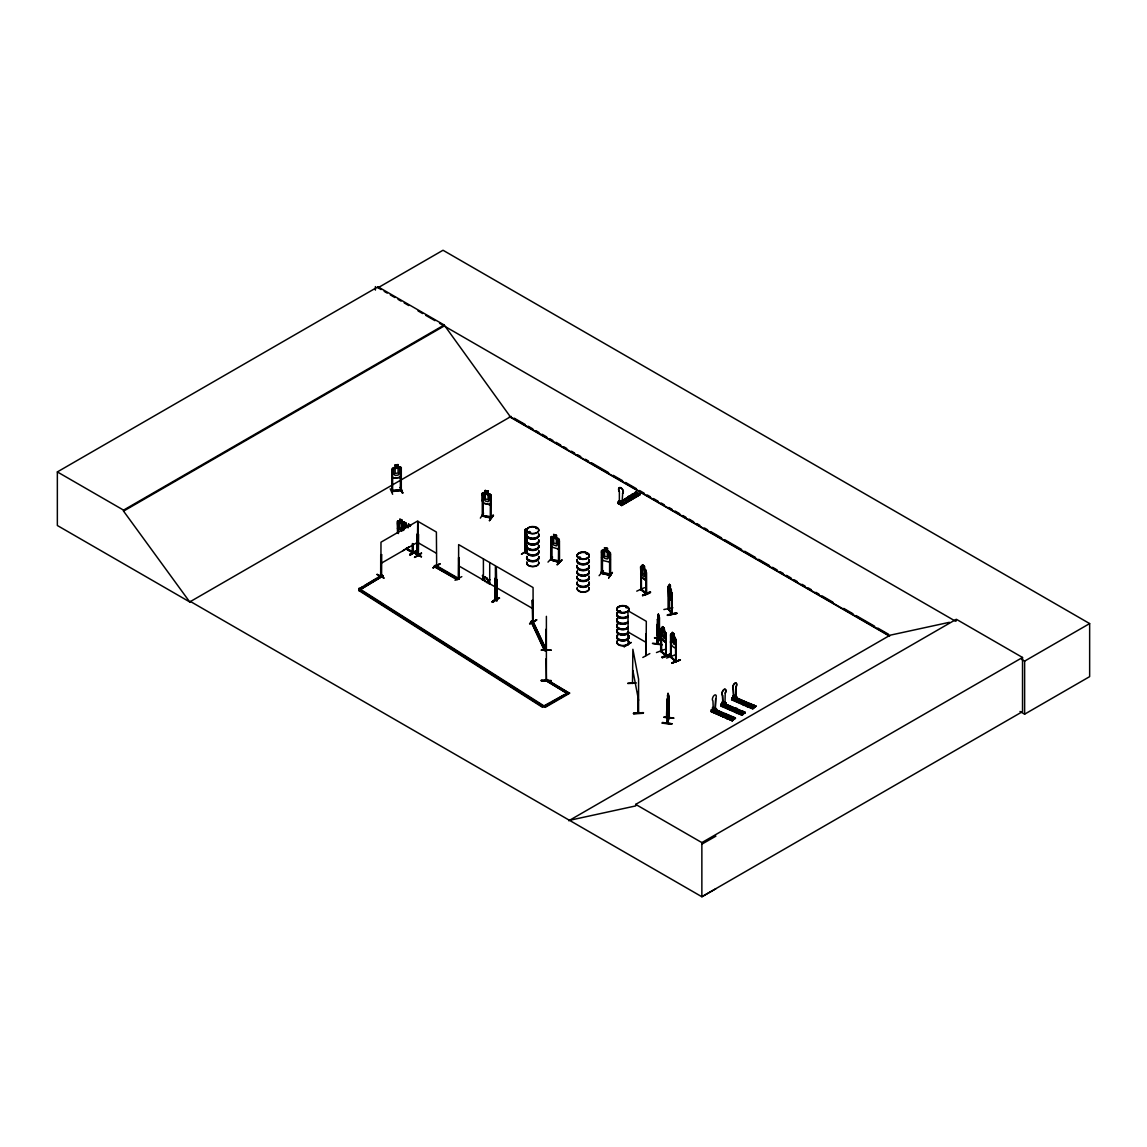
<?xml version="1.0" encoding="UTF-8"?>
<svg xmlns="http://www.w3.org/2000/svg" width="1147" height="1147" viewBox="0 0 1147 1147"><rect width="100%" height="100%" fill="white"/><g stroke="black" fill="none" stroke-linecap="round" stroke-linejoin="round"><path stroke-width="1.5" d="M667.783 705.892L667.884 707.914M657.905 625.904C657.03 619.437 657.403 639.997 657.891 627.108L658.206 628.642L658.091 626.305M667.712 701.52L668.214 699.799M632.499 683.483L632.872 649.288L638.578 679.11L638.578 713.276L638.463 711.886M638.664 712.445L638.248 713.305L638.234 692.028M715.714 698.724L715.312 709.262L713.348 710.767L715.14 709.19L715.714 698.724A3.255 1.591 -66.5 0 0 715.714 694.982A3.255 1.591 -66.5 0 0 712.947 697.089A3.255 1.591 -66.5 0 0 712.947 700.846L713.348 710.767M725.219 693.075L724.976 703.685L722.854 705.104L722.452 695.197A3.255 1.591 -66.5 0 1 722.452 691.44A3.255 1.591 -66.5 0 1 725.219 689.318A3.255 1.591 -66.5 0 1 725.219 693.075L725.377 693.146A3.255 1.591 -66.5 0 0 725.377 689.39A3.255 1.591 -66.5 0 0 722.61 691.512A3.255 1.591 -66.5 0 0 722.61 695.268L723.011 705.176M736.03 686.824L735.628 697.362L733.679 698.867L733.263 688.946A3.255 1.591 -66.5 0 1 733.263 685.203A3.255 1.591 -66.5 0 1 736.03 683.082A3.255 1.591 -66.5 0 1 736.03 686.824L735.786 697.433L733.836 698.939L733.965 700.244L736.89 698.007L736.89 696.616L734.195 699.799L734.195 698.695L732.044 697.763L731.6 699.799L752.747 708.932L755.816 706.237L753.679 705.018L750.755 707.541L753.679 705.018M619.108 501.798L623.294 503.934L623.022 502.4L621.158 504.623L618.204 502.96L619.81 500.594L619.724 502.013L620.943 501.569L619.366 501.769L619.38 491.446A3.255 1.893 59.5 0 1 619.38 487.704A3.255 1.893 59.5 0 1 622.663 489.554A3.255 1.893 59.5 0 1 622.663 493.31L622.032 503.347L619.652 501.483M668.214 712.66C669.791 691.913 665.274 737.75 666.937 706.38M667.482 710.739L668.687 702.093M658.894 620.914L657.045 626.233L657.245 635.223L658.736 630.979L658.908 620.814M667.654 722.897L667.97 698.437L667.468 700.258M667.54 723.284L669.117 717.907L669.031 696.688M658.478 616.785L658.392 614.018L657.761 631.366L659.124 622.749M662.335 723.183L672.027 723.771L662.436 722.467L662.335 723.212L672.042 723.843L662.407 722.925M662.106 644.843C647.496 641.617 651.066 644.385 662.177 644.571M667.468 706.265L667.138 710.567L667.568 706.466L667.855 707.986M667.998 708.359L667.267 713.061L667.024 711.886M668.214 706.036L667.267 710.968M668.285 700.96L667.525 705.649L667.253 704.473M713.979 708.516L712.602 708.215L713.219 707.627M713.248 708.373L712.66 707.67M713.735 708.645L712.66 708.229M722.252 702.552L722.209 704.588M722.51 702.724L723.069 702.523M722.653 702.279L722.653 701.964M733.263 696.358L755.787 706.409M733.521 695.957L734.481 696.803L733.148 695.813M658.679 621.602L657.79 626.291L657.489 625.115M657.374 619.609L657.26 643.997L659.554 637.804L658.937 639.08L659.296 617.846M667.138 704.057L666.966 705.62M668.672 695.197L666.966 700.53L666.851 714.968M667.755 696.358L667.927 695.125M667.239 704.688L667.468 702.867M668.271 608.24L668.558 608.885M671.396 613.688L671.798 592.368L671.884 613.631M714.022 708.215L713.42 708.445M752.074 707.513L732.044 698.867L734.625 696.688L734.037 696.057M668.5 694.853L668.128 696.129L668.041 693.362L667.067 723.356L668.859 717.907M733.965 696.172L734.266 696.172M657.46 625.316L657.632 623.509M712.846 707.9L712.359 710.093M722.409 702.107L722.022 704.502M733.363 695.914L733.033 698.351M671.798 598.318L671.339 600.426L668.586 596.354L671.411 600.268M421.494 553.37L414.655 557.442L421.35 553.298M629.474 497.009L631.079 497.698M631.567 497.54L631.051 496.622L629.588 497.081M545.943 650.507L544.567 650.822L531.104 621.832L533.154 620.9L532.136 620.627L532.681 621.803L532.437 600.082L532.724 621.789M546.431 650.163L546.459 650.421M546.388 616.326L546.388 680.515L546.445 679.153M530.459 532.294L529.541 531.505L528.724 532.423M529.398 532.495L529.211 531.563M529.957 532.409L529.211 532.222M536.466 528.409L536.724 528.452M536.868 528.308L536.208 528.523M579.135 558.073L579.55 557.299L579.335 558.059M579.192 557.958C582.633 558.933 578.375 556.209 580.282 557.858M580.611 557.528L579.78 557.342M586.289 554.03L587.221 554.03M586.748 554.058L587.264 553.786M619.022 611.666L619.925 610.849M620.054 610.907C621.144 612.498 617.115 611.738 620.513 611.308M625.904 607.48L626.649 607.064M626.907 607.322L626.821 607.695M733.062 696.143L733.922 695.34L732.847 695.942M672.888 607.767L663.869 609.53M667.568 701.29L667.869 700.2M667.153 704.115L668.314 699.813M667.482 703.771L667.955 702.064M667.482 708.645L668.027 696.989L667.253 698.982M667.038 714.595L668.214 710.308M620.226 501.425L620.212 504.092L620.67 501.167L619.853 501.569L620.943 501.497M665.303 642.205L665.877 633.244M675.884 645.919C675.812 651.324 669.561 643.653 670.551 641.316M667.611 695.34L667.927 694.25M667.525 703.555L668.027 701.864M664.084 717.205L673.776 717.993L664.156 717.018M668.515 705.262L667.167 709.391L667.081 707.484L667.253 709.534M668.472 718.38L668.859 717.692M668.529 717.879L667.597 722.854M376.933 574.504C385.378 577.701 387.743 581.013 377.22 574.289M640.843 573.543L641.159 590.031L641.216 566.331L640.528 566.833L641.116 576.884L645.603 580.353L645.675 569.772M645.603 580.353L646.263 578.274M657.862 621.057L658.321 619.093M657.862 621.932L658.206 619.968M657.761 624.412L658.306 622.721M657.761 629.287L658.378 617.645L657.36 643.424L659.267 638.564M657.245 635.223L658.722 630.936M657.446 643.438L658.392 614.018L657.905 615.982M657.905 616.857L658.278 615.767M657.374 619.667L658.923 615.394L658.88 638.965M657.79 624.197L658.378 622.52M660.916 638.678L654.636 637.603M620.871 501.612L619.151 501.167L619.151 503.49L619.308 501.067L620.384 501.669L617.746 503.318M401.321 474.772L400.246 477.482L392.862 478.27L391.887 475.79L392.934 478.184L400.145 477.353M636.743 591.149L644.514 587.665M559.306 546.732L558.288 549.083L559.206 546.689M610.419 559.679L609.372 562.087L602.462 560.396L601.544 557.585M490.041 504.68L491.174 502.357L490.113 504.78L483.202 503.089L482.242 500.336L483.159 503.146L490.156 504.723M724.789 715.484L726.051 714.524M733.865 709.09C735.084 712.387 736.689 706.753 733.793 709.477M735.729 709.921L735.514 709.047L733.994 709.176M744.833 703.685L744.675 702.853M402.812 550.761L409.336 546.646M461.811 576.626L455.029 580.296M492.637 602.376L499.547 598.031M499.475 598.361C498.443 595.838 489.912 602.863 492.694 602.032M527.018 550.761L521.541 553.958M390.209 488.808L392.647 494.271M711.183 711.599L732.273 720.76L711.111 711.627L711.57 709.592L713.706 710.523L713.706 711.627L716.416 708.445L716.416 709.821L713.477 712.072L713.477 710.696L711.341 709.764M741.908 715.212L720.775 706.05L721.234 704L723.37 704.932L723.37 706.036L725.85 704.143L726.08 702.867L723.943 701.935M731.987 699.527L732.403 698.881L753.708 708.186L731.829 699.326L733.922 697.663L733.922 695.34M732.202 720.803L735.342 718.051L733.205 716.846L730.266 719.37L733.205 716.846M735.342 717.778L732.646 720.474L711.728 711.197M735.155 718.552L715.843 709.778M741.865 715.212L745.005 712.473L742.869 711.269L739.93 713.792L742.869 711.269M723.886 703.484L745.235 712.617L723.915 703.312L721.004 705.563L742.066 714.911L742.898 714.438L721.234 705.118L721.234 704M744.202 713.405L745.22 712.645M731.8 699.498L752.876 708.66L753.479 708.043M755.816 706.237L733.736 697.577L733.736 695.254M406.583 527.29L405.895 526.645L404.705 528.337L402.855 524.867L404.26 528.667L402.826 530.688M406.196 549.012C406.554 546.001 407.615 551.392 406.64 548.065M412.576 551.764C397.708 543.678 414.784 555.019 413.25 551.879M412.332 552.481L412.418 543.649M458.341 578.877L459.101 579.249L458.642 557.485L458.442 578.905M494.701 598.748L494.916 599.566M496.766 600.426L496.938 579.579L496.078 579.364L496.694 600.942L496.938 579.579M497.009 600.842L496.307 566.331L533.068 587.551L533.14 621.703L532.437 600.082M525.197 551.592L525.441 552.08M525.527 552.911L525.785 531.505L524.91 531.29L525.785 531.505M548.008 562.102L552.639 557.112M660.686 651.324L660.686 628.628L662.436 629.244M661.518 650.894L660.715 650.679M665.819 654.679L661.289 651.295L665.432 654.951M670.551 634.32L670.579 657.145L675.884 661.719L675.827 638.893L671.124 633.99M391.672 490.644L392.733 490.529L392.69 491.504M391.672 491.418L392.79 491.49M400.346 489.611C400.776 492.135 399.285 488.88 401.12 489.554M400.16 490.443L401.221 490.314M667.239 722.022L667.124 722.839M381.119 575.522L381.664 575.335M417.221 554.646L416.906 555.234M713.706 708.631L711.57 710.696L733.205 720.044M667.454 723.313L667.525 698.695M483.274 492.665L482.285 493.282L482.285 516.15L483.059 516.308L483.174 494.859L482.227 494.844L483.174 494.859M485.253 493.038L485.253 490.429L485.31 493.21L483.833 493.726L483.833 498.601L485.31 501.038L488.077 501.683L489.554 499.949L489.554 495.074L488.077 493.855L488.077 491.246L485.31 490.601M488.178 491.188L485.21 490.486M488.178 493.798L488.206 491.131M490.127 494.185L491.131 495.404L490.127 494.185L483.231 492.565L482.242 493.339M490.386 496.551L491.203 496.737L490.386 496.551L490.314 518.028L491.088 518.186L491.174 495.346M483.575 513.182L480.349 518.114M490.271 517.985L490.299 516.982L491.289 517.182L491.303 517.985L482.141 515.304M490.17 517.928C492.952 515.247 471.202 514.788 491.174 517.397M493.081 515.032L489.396 520.681L493.525 515.519M489.482 520.623L493.124 515.376M580.368 557.772L580.11 558.13M620.484 611.451L619.308 611.466M626.176 607.738L626.061 607.265M610.462 554.058L609.516 554.044L610.462 554.058L610.548 575.307L601.673 573.142L601.544 550.589L604.627 550.417M604.498 547.75L607.48 548.424L607.38 551.09L608.813 552.381L608.813 557.256L607.337 558.976L604.584 558.317L603.121 555.865L603.121 550.99L604.584 550.474L604.526 547.707L607.48 548.424M602.476 552.108L601.53 552.094L602.476 552.108L602.433 573.543L601.602 572.597M601.587 550.531L601.444 573.328L610.333 575.507L610.419 552.668L607.48 551.033M609.387 551.492L602.533 549.972M599.107 575.679L603.408 570.618M602.347 572.74L602.433 573.543M609.415 574.69C616.254 575.206 587.422 568.109 609.587 575.307L609.645 553.858M609.415 575.235L610.448 575.249M610.419 575.479L610.448 574.475M608.713 577.959L612.426 572.382L608.656 577.887M711.312 711.326L713.434 709.477L713.434 707.169L712.359 707.771M732.36 699.053L752.891 708.201L755.816 705.95M732.403 720.488L711.341 711.14M742.066 714.911L722.968 706.323M721.004 705.563L742.51 714.739M744.245 713.405L724.746 704.932M755.228 706.853L736.202 698.222M483.733 578.188L482.686 575.493L483.733 578.188L485.525 577.127L483.704 579.034L485.138 581.558L484.378 578.532M484.106 577.959L484.995 576.826M489.081 579.622L488.206 580.769L486.772 578.289L488.579 580.54L486.744 582.475L489.998 579.708M488.579 580.54L489.468 579.407M482.686 575.493L483.805 578.231L482.27 579.895L484.077 578.819L484.579 581.228M487.26 582.776L488.851 581.128L489.998 583.909L488.163 581.615M645.689 592.985L646.578 593.013L646.349 594.031L640.513 589.529M645.689 592.755L646.134 593.2M485.525 577.127L483.991 578.762L485.138 581.558M712.803 707.699L712.545 710.165M553.614 534.502L556.438 535.362L556.338 538.029L557.757 539.334L557.757 544.208L556.338 545.872L553.714 545.054L552.295 542.531L552.295 537.656L553.714 537.226L553.671 534.445L556.481 535.305L556.438 537.972M550.947 538.517L551.736 538.746L550.947 538.517L551.09 559.707M550.789 544.165L551.664 547.033L558.345 549.026M558.259 538.545L559.306 539.707L559.306 562.532L550.703 559.908L550.789 537.169L551.736 536.466L558.317 538.488L559.306 539.707M558.589 540.868L559.378 541.112L558.589 540.868L558.446 562.288M550.861 559.965L559.464 562.36L559.378 541.112M550.703 559.879L551.822 559.22L551.09 558.933M551.564 560.137L551.736 538.746M558.345 562.231L558.732 561.284L558.388 562.302M559.22 562.546C560.482 559.249 540.868 558.259 559.22 561.772M557.127 564.51L562.116 560.037M557.198 564.898L561.801 559.937M661.561 651.74L661.504 637.546M668.242 608.971L671.755 614.175M671.755 613.358L668.959 608.914M672.142 614.046L668.644 608.77M391.772 491.403L401.092 490.314M400.203 466.958L392.891 467.747L391.901 468.851L391.772 491.633L401.292 490.515L401.292 467.689L400.188 466.901L401.321 467.761M668.214 609.1L668.242 586.361M418.282 555.392L418.569 534.359M436.663 566.03L436.39 532.036L418.01 521.426L418.325 555.722L418.254 534.187M628.312 644.958L627.925 610.706L646.306 621.316L646.105 655.224M646.076 634.348L646.005 655.597L645.761 634.162M724.187 714.896L725.85 714.624M746.683 703.312L744.69 703.326M380.775 576.095L381.679 575.952L380.904 576.339L380.976 542.187L417.737 520.967L417.221 555.42M381.679 575.177L380.732 575.393M660.744 628.714L661.332 628.155L666.034 633.216L666.02 656.027L665.776 641.302M629.746 496.723C628.742 499.562 633.689 496.436 629.975 496.852M722.022 702.179L722.925 701.505M734.754 695.684L734.524 696.975M725.592 713.534C721.434 715.312 721.219 720.402 727.728 714.466M737.406 708.889C728.503 714.395 742.338 708.688 735.256 707.957L732.331 710.208M746.08 701.72C741.923 703.498 741.708 708.574 748.217 702.638M729.635 715.298C725.478 717.076 725.248 722.166 731.772 716.23M739.299 709.721C735.141 711.498 734.926 716.574 741.435 710.653M750.109 703.469C745.951 705.247 745.736 710.337 752.26 704.401M745.005 712.201L742.324 714.868M550.89 537.226L551.779 536.567M401.378 523.964L402.167 523.405L401.45 530.918M397.536 533.312L397.493 521.182L399.93 521.641L399.844 518.903L402.124 520.193L402.052 522.846L404.332 525.068M406.296 526.201L407.013 525.684C410.067 529.183 407.816 519.792 408.576 526.745L407.429 526.96M406.296 526.315L407.056 525.785M524.839 536.724L524.839 529.713L525.641 529.154L527.276 530.158L526.057 530.43L526.057 535.305L527.204 538.043M668.959 609.473L669.475 587.02M672.142 613.272L671.439 613.057M622.276 500.522L636.384 492.192L639.868 494.171L621 505.139L621.645 505.512L640.155 494.615L636.198 492.421M618.563 503.605L635.796 493.956M639.883 494.156L620.928 505.096L639.868 493.884M524.839 529.713L524.91 552.596L524.839 551.693M525.57 529.197L527.204 530.215M525.67 539.62L524.982 536.71L525.541 539.721L527.204 540.567M619.38 491.446L619.237 491.533A3.255 1.893 59.5 0 1 619.237 487.79A3.255 1.893 59.5 0 1 622.52 489.64A3.255 1.893 59.5 0 1 622.52 493.396L622.663 493.31M618.147 503.562L617.946 501.698L619.81 500.594M619.738 501.884L620.312 501.698M627.853 496.952C638.119 501.468 622.878 497.511 629.717 495.848L633.201 498.099L629.717 495.848M631.395 494.873C641.66 499.375 626.42 495.418 633.259 493.769L636.743 496.006L633.259 493.769M634.506 493.024C644.786 497.54 629.545 493.583 636.384 491.92M622.577 500.536L636.384 492.335M622.735 500.809L636.384 492.192M618.333 503.633L637.101 492.751M621.674 505.526L621.43 503.662L623.294 502.558M639.209 493.769L620.785 504.838M639.022 493.999L620.484 504.852L621.172 505.239L617.946 503.074M621.617 505.483L640.112 494.629M744.819 702.925L746.539 702.925M397.493 521.182L397.765 533.183M402.124 520.193L401.98 522.889L403.113 524.408M398.167 523.061L397.536 522.702L398.167 531.907M397.493 528.193L398.281 531.147M406.941 525.727L408.647 526.688M410.769 525.297L408.49 523.993M380.732 554.933L381.593 554.718L381.593 576.023L380.675 576.124L380.732 554.933L381.593 554.718M416.805 555.349L417.494 533.713L417.035 555.478M406.956 548.825L413.121 552.123M409.809 554.388L416.691 550.417L409.823 554.388L410.196 555.048L417.049 551.047L409.852 554.747M410.182 554.99L417.006 550.976M414.21 552.997L421.537 556.725L414.597 552.768M459.23 578.231L458.327 578.031L459.101 578.475M521.469 554.288L526.975 551.062A6.165 3.556 0 0 0 532.767 555.592A6.165 3.556 0 0 0 538.717 551.119M494.773 578.346L495.045 600.039M532.136 620.857L532.839 621.086M529.642 623.366L536.825 619.939L529.986 623.982M529.599 623.782L536.509 619.738M414.468 557.342L421.537 553.012M433.136 567.708L439.989 563.664L433.107 567.65M433.136 567.994L440.018 564.052M624.154 646.75L631.208 642.435L624.169 646.707M649.833 653.561L642.822 657.46M190.574 601.558L189.829 602.003L57.35 525.512L57.35 471.919L377.994 286.793L444.19 325.002L510.386 416.82L889.384 635.639M377.994 286.793L377.994 287.782L443.014 250.247L1089.65 623.581L1089.65 676.63L1024.629 714.165L1019.984 711.47M57.35 471.919L123.546 510.128L444.19 325.002M715.9 888.753L701.864 896.753L190.488 601.515L189.728 601.946L123.546 511.118L444.19 325.992M189.728 601.946L511.132 416.39M408.16 527.864L405.823 525.684L405.966 522.989L407.027 527.161M407.429 526.444L402.095 523.448L403.715 524.466L403.787 521.813M380.976 563.406L417.737 542.187M459.574 652.958L358.853 588.985L381.836 575.063L383.17 575.823L358.796 590.49L383.17 575.823M358.853 588.985L361.922 587.207M364.99 585.443L375.7 579.249M378.768 577.486L381.836 575.722L383.17 576.497M434.24 565.915L435.588 565.141L458.556 578.403L457.209 579.178L434.24 566.575L457.209 579.837L458.556 579.063L458.642 544.596L495.404 565.815L495.475 599.967L494.701 599.523M434.24 566.575L435.588 565.801L458.556 579.063M483.805 578.231L482.299 575.708M486.744 582.475L488.278 580.826L487.16 578.074M489.052 583.809L488.55 581.4L489.611 584.138M545.241 680.157L568.224 694.078L545.241 680.157L546.589 679.382L569.557 693.304L545.241 707.341L525.842 695.082M545.241 680.816L546.589 680.042L569.557 693.304M358.796 589.83L542.502 706.652L566.876 693.304M358.796 590.49L542.502 707.312L550.03 703.039M553.098 701.261L563.808 695.082M358.853 588.325L545.241 706.681L569.557 692.645M568.74 820.765L890.144 635.194L949.358 622.319M569.486 820.32L635.682 805.925L635.682 804.391L956.326 619.265L1022.522 657.475L1022.522 711.627L701.864 896.753L701.864 842.601L1022.522 657.475M956.326 620.799L955.58 621.244L439.573 323.325M1021.561 659.339L1024.629 661.116L1089.65 623.581M701.864 844.149L715.9 836.149M609.559 574.289L609.602 575.034M641.13 566.36L642.592 567.478L642.435 564.768L644.428 566.202L645.245 575.378L644.284 576.726L642.506 575.35L641.546 572.511L641.546 567.636L642.506 567.507L642.521 564.725L644.428 566.202M640.843 568.238L641.159 590.031M641.159 566.475L646.191 571.249L646.277 593.988L646.033 572.238M642.578 595.221C656.944 587.809 648.743 595.279 642.607 595.279M642.578 595.651L650.464 592.296L642.65 595.666M381.248 575.823L381.349 554.575M381.091 576.281L381.205 575.02M666.034 633.216L664.185 630.793L664.271 628.14L662.436 626.635L664.213 628.183L665.002 632.47L664.127 638.65L661.618 634.348L662.579 626.735M661.188 651.84L660.744 630.147L661.504 630.477M665.905 655.467L665.776 634.234L666.307 655.926L661.03 651.267M666.249 634.664L665.489 634.334M671.425 656.887L676.171 661.618L670.88 656.959L671.196 633.847C673.604 637.875 671.741 627.939 672.357 635.08L671.482 635.166L671.482 640.04L673.992 644.342L674.866 643.037L674.135 633.832L674.078 636.485L675.182 637.474M661.317 638.678L660.772 635.596L661.317 638.678L665.332 642.334L665.934 640.27M671.368 636.169L670.608 635.839L671.368 636.169L670.981 657.46M675.769 661.159L675.626 639.926L676.099 661.504M676.113 640.356L675.354 640.026M656.457 652.557L664.643 649.431M662.091 657.073L670.278 654.034L662.106 657.088L662.393 657.776L670.536 654.679L662.12 657.446M662.091 657.518L670.536 654.65M671.081 636.27L671.138 657.546L670.522 656.27L671.138 656.772M674.766 654.98L666.579 658.063M671.941 662.765C697.362 653.675 654.88 669.604 680.142 659.754M671.941 663.21L680.157 660.099M745.02 702.81L745.808 702.681M735.528 709.821L733.793 709.42M491.031 518.157L482.141 516.05M391.858 490.601L400.16 489.669M392.604 491.547L392.632 470.084L391.772 470.184L391.944 491.619M551.664 560.166L551.564 538.918M669.418 587.192L669.475 584.411L671.11 590.519L670.522 596.626L668.83 592.081M668.199 586.26L668.658 596.368M670.665 586.131L669.375 584.44M668.586 587.723L668.644 609.544M671.325 589.873L671.841 614.19M676.73 613.401C648.356 618.921 695.77 609.358 667.669 615.437M676.558 612.742L667.497 614.821M667.468 615.193L676.558 613.086M399.844 521.684L398.712 521.899L398.712 526.774L399.844 529.513L401.98 530.731M412.576 552.309L412.662 543.52M496.723 600.225L495.991 599.809L496.637 600.211M667.955 701.204L668.257 709.534L668.041 693.362M746.109 703.656L745.034 703.584M531.104 621.832L533.068 621.645M531.104 621.172L544.567 650.148L546.388 649.876L532.552 620.556M395.142 465.022L398.081 464.678M400.26 469.209L401.192 469.295L400.26 469.209L400.432 490.644M400.432 487.59L402.74 493.11L400.36 487.532M400.432 489.869L401.249 489.783L391.772 490.859M414.282 552.883L421.25 556.84M640.786 588.626L641.001 589.171M645.962 593.415L646.033 579.321M619.394 610.878L619.237 611.38M635.911 682.694L627.839 683.225M627.839 683.54L635.968 683.125M633.574 713.176C663.64 711.627 613.215 714.911 643.266 712.602M633.646 713.907L643.324 713.262M412.992 552.08L413.278 552.682M413.049 544.008L413.121 552.897L413.278 543.879M675.669 661.145L675.626 639.926M546.044 629.23L545.958 650.951M541.341 649.962L551.076 650.019M541.341 650.263L551.09 650.22M546.044 658.722L546.373 679.942M541.341 680.831L551.09 680.759L541.341 680.845L541.341 680.085L551.09 680.802M541.341 680.529L551.09 680.472M392.632 491.317L392.79 490.945M640.843 589.458L646.636 593.888L646.55 572.654L645.761 572.353M665.92 655.984L660.758 651.439M529.326 532.552L528.781 532.323M668.586 695.082L668.529 718.423M667.497 695.182L667.611 697.806M657.733 620.9L657.589 644.026L659.468 638.564L659.468 617.344M657.045 633.244L657.36 635.237M601.774 573.127L602.404 573.285M661.016 638.363L654.536 637.947M654.55 637.789L660.93 638.535M601.802 572.339L602.404 572.511M400.317 487.217L402.296 493.095M400.79 487.547L402.726 493.067M412.906 552.854L406.296 549.04M458.786 578.705L459.273 557.843M733.263 688.946L733.836 698.939L731.829 697.935M736.331 697.95L756.045 706.366M734.166 697.505L755.601 706.724L733.937 697.993M723.757 703.756L744.847 712.932L723.356 703.742M724.947 704.631L742.969 712.416M721.004 704.186L723.14 705.118L723.14 706.495L726.08 704.244L726.08 702.867M723.198 705.835L742.898 714.438M714.466 709.061L735.571 718.194M715.642 710.079L730.309 716.388M713.678 709.333L734.998 718.639L715.068 710.523M713.506 711.584L732.403 720.029M536.61 528.222L536.122 528.007M645.761 655.396L645.99 634.033M619.308 503.39L620.384 503.992M525.541 539.721L527.204 540.653M724.546 715.628L724.775 714.337L726.266 715.04M525.785 552.696L525.154 531.147M410.311 525.555L408.949 524.781L410.311 526.43M398.253 520.781L403.486 523.763M377.994 287.782L381.076 289.56M384.159 291.338L387.242 293.116M390.31 294.894L394.926 297.56M398.009 299.338L401.092 301.116M404.174 302.894L408.791 305.561M418.024 310.894L422.641 313.561M425.723 315.339L434.957 320.658M514.229 418.168L525.054 424.419M528.15 426.211L532.796 428.892M535.878 430.67L538.975 432.462M542.072 434.24L546.718 436.921M549.814 438.713L552.897 440.505M555.994 442.283L560.639 444.964M563.736 446.757L566.819 448.534M571.464 451.215L574.561 453.008M577.658 454.786L580.74 456.578M585.386 459.259L588.483 461.037M591.58 462.829L608.598 472.65M613.229 475.331L622.52 480.693M625.602 482.471L636.442 488.722M639.524 490.515L644.17 493.196M647.266 494.974L650.363 496.766M653.46 498.558L658.091 501.225M661.188 503.017L664.285 504.809M668.916 507.476L672.013 509.268M675.11 511.06L679.755 513.741M682.852 515.519L685.935 517.311M689.032 519.089L693.677 521.77M696.774 523.562L699.856 525.34M704.502 528.021L707.599 529.814M710.696 531.591L721.52 537.843M724.617 539.635L741.636 549.456M744.718 551.248L755.558 557.499M758.64 559.277L769.479 565.543M772.562 567.321L777.207 570.002M780.304 571.794L783.401 573.572M786.498 575.364L791.129 578.045M794.226 579.823L797.323 581.615M801.954 584.296L805.051 586.074M808.148 587.866L811.244 589.644M815.89 592.325L818.972 594.117M822.069 595.895L832.894 602.161M843.733 608.412L853.01 613.76M856.106 615.552L874.674 626.262M877.756 628.054L888.595 634.305M509.368 416.676L889.613 636.212M627.925 631.925L646.306 642.535M405.966 522.989L403.629 521.727L402.654 529.513M405.895 526.516L403.787 525.297L403.787 530.172M458.642 565.815L495.404 587.035M496.307 587.551L533.068 608.77M418.01 542.646L436.39 553.255M635.682 804.391L701.864 842.601M462.599 654.865L522.831 693.161M645.646 569.844L644.356 568.855L644.356 566.245M645.646 580.196L641.245 576.798L640.671 573.83M641.431 589.357L646.564 593.071M459.23 579.006L458.786 577.93M672.3 632.327L674.135 633.832M661.36 638.621L665.389 642.177M724.201 715.155L725.348 715.742L726.266 714.825M418.598 554.747L418.598 555.607M498.787 597.601L491.991 602.003L498.873 598.031M640.6 588.855L640.6 589.63M669.619 585.3L670.321 587.207L669.619 586.174M668.572 585.873L671.411 589.916M407.185 548.395L407.185 549.241M638.176 713.19L638.133 691.526M483.174 516.078L483.045 495.045M532.939 621.545L546.388 650.535M486.772 578.289L487.905 581.042M392.632 470.084L391.772 470.184M601.688 557.542L602.562 560.281M397.651 528.179L398.339 531.09M632.872 670.508L638.578 700.33M657.475 630.162L657.174 628.097L657.36 630.147M1024.629 661.116L1024.629 714.165M732.044 697.763L732.044 698.867M711.57 709.592L711.57 710.696M673.676 718.294L664.07 717.348M669.475 584.411L669.518 587.178M668.873 697.175L668.859 718.466M662.522 626.592L662.493 629.388M661.231 630.578L661.289 651.854M641.374 573.944L641.431 589.902M623.022 502.4L623.022 503.519M607.337 548.538L607.337 551.148M527.577 528.251L527.577 529.111M525.541 531.649L525.613 552.911M490.959 517.369L490.945 518.172M489.712 562.532L489.712 583.751M483.403 558.876L483.403 580.11M482.385 493.339L482.385 500.293M417.494 533.713L417.379 554.962M401.12 469.109L401.106 490.586M398.396 522.917L398.396 533.541M375.399 286.592L375.399 290.105M123.546 510.128L123.546 511.118M589.013 570.848A6.036 3.484 0 0 1 583.178 575.235A6.036 3.484 0 0 1 577.342 570.848M589.042 560.424A6.065 3.498 0 0 1 583.178 564.826A6.065 3.498 0 0 1 577.314 560.424M589.042 559.435A6.079 3.513 0 0 1 583.178 563.851A6.079 3.513 0 0 1 577.299 559.435M589.042 566.274A6.079 3.513 0 0 1 583.178 570.69A6.079 3.513 0 0 1 577.299 566.274M589.128 565.915A6.165 3.556 0 0 1 583.178 570.403A6.165 3.556 0 0 1 577.228 565.915M589.128 565.614A6.165 3.556 0 0 1 583.178 570.102A6.165 3.556 0 0 1 577.228 565.614M589.042 565.285A6.079 3.513 0 0 1 583.178 569.715A6.079 3.513 0 0 1 577.299 565.285M589.128 560.066A6.165 3.556 0 0 1 583.178 564.539A6.165 3.556 0 0 1 577.228 560.066M589.128 559.765A6.165 3.556 0 0 1 583.178 564.238A6.165 3.556 0 0 1 577.228 559.765M589.056 571.177A6.093 3.513 0 0 1 583.178 575.608A6.093 3.513 0 0 1 577.299 571.177M589.042 571.722A6.065 3.498 0 0 1 583.178 576.124A6.065 3.498 0 0 1 577.314 571.722M589.013 587.536A6.036 3.484 0 0 1 583.178 591.924A6.036 3.484 0 0 1 577.342 587.536M589.056 571.407A6.093 3.513 0 0 1 583.178 575.837A6.093 3.513 0 0 1 577.299 571.407M589.042 577.113A6.079 3.513 0 0 1 583.178 581.529A6.079 3.513 0 0 1 577.299 577.113M589.042 576.124A6.079 3.513 0 0 1 583.178 580.54A6.079 3.513 0 0 1 577.299 576.124M589.042 582.963A6.079 3.513 0 0 1 583.178 587.379A6.079 3.513 0 0 1 577.299 582.963M589.128 582.604A6.165 3.556 0 0 1 583.178 587.092A6.165 3.556 0 0 1 577.228 582.604M589.128 582.303A6.165 3.556 0 0 1 583.178 586.791A6.165 3.556 0 0 1 577.228 582.303M589.042 581.973A6.079 3.513 0 0 1 583.178 586.404A6.079 3.513 0 0 1 577.299 581.973M589.128 576.755A6.165 3.556 0 0 1 583.178 581.228A6.165 3.556 0 0 1 577.228 576.755M589.128 576.454A6.165 3.556 0 0 1 583.178 580.927A6.165 3.556 0 0 1 577.228 576.454M589.056 587.866A6.093 3.513 0 0 1 583.178 592.296A6.093 3.513 0 0 1 577.299 587.866M628.198 622.233A6.165 3.556 0 0 1 619.781 623.538A6.165 3.556 0 0 1 617.53 618.663M628.112 622.534A6.065 3.498 0 0 1 619.824 623.825A6.065 3.498 0 0 1 617.602 619.036M628.14 627.251A6.093 3.513 0 0 1 619.81 628.542A6.093 3.513 0 0 1 617.588 623.739M628.14 627.509A6.093 3.513 0 0 1 619.81 628.785A6.093 3.513 0 0 1 617.588 623.982M628.198 616.369A6.165 3.556 0 0 1 619.781 617.674A6.165 3.556 0 0 1 617.53 612.813M628.112 621.559A6.065 3.498 0 0 1 619.824 622.835A6.065 3.498 0 0 1 617.602 618.061M628.112 616.685A6.065 3.498 0 0 1 619.824 617.961A6.065 3.498 0 0 1 617.602 613.186M628.198 621.932A6.165 3.556 0 0 1 619.781 623.237A6.165 3.556 0 0 1 617.53 618.362M628.198 616.068A6.165 3.556 0 0 1 619.781 617.373A6.165 3.556 0 0 1 617.53 612.512M628.112 615.71A6.065 3.498 0 0 1 619.824 616.986A6.065 3.498 0 0 1 617.602 612.197M628.198 635.352A6.165 3.556 0 0 1 628.198 638.922M627.223 639.653A6.165 3.556 0 0 1 619.108 639.954A6.165 3.556 0 0 1 617.53 635.352M628.112 635.725A6.065 3.498 0 0 1 622.864 640.987A6.065 3.498 0 0 1 617.602 635.725M628.097 640.313A6.036 3.484 0 0 1 622.864 645.532A6.036 3.484 0 0 1 617.631 640.313M628.097 627.968A6.036 3.484 0 0 1 619.839 629.259A6.036 3.484 0 0 1 617.631 624.484M628.126 640.643A6.079 3.513 0 0 1 622.864 645.904A6.079 3.513 0 0 1 617.602 640.643M628.14 627.681A6.093 3.513 0 0 1 619.81 628.972A6.093 3.513 0 0 1 617.588 624.169M628.814 632.198A6.165 3.556 0 0 1 628.198 633.058M627.223 633.804A6.165 3.556 0 0 1 619.108 634.105A6.165 3.556 0 0 1 617.53 629.502M628.126 634.735A6.079 3.513 0 0 1 622.864 640.012A6.079 3.513 0 0 1 617.602 634.735M628.728 632.527A6.065 3.498 0 0 1 620.541 634.865A6.065 3.498 0 0 1 617.602 629.875M628.198 635.051A6.165 3.556 0 0 1 622.864 640.399A6.165 3.556 0 0 1 617.53 635.051M628.198 632.757A6.165 3.556 0 0 1 619.781 634.062A6.165 3.556 0 0 1 617.53 629.201M628.112 632.398A6.065 3.498 0 0 1 619.824 633.674A6.065 3.498 0 0 1 617.602 628.886M733.435 689.017A3.255 1.591 -66.5 0 1 733.435 685.275A3.255 1.591 -66.5 0 1 736.188 683.153A3.255 1.591 -66.5 0 1 736.188 686.895M538.631 545.212A6.065 3.498 0 0 1 532.767 549.614A6.065 3.498 0 0 1 526.903 545.212M538.646 534.774A6.079 3.513 0 0 1 532.767 539.19A6.079 3.513 0 0 1 526.903 534.774M538.646 533.799A6.079 3.513 0 0 1 532.767 538.215A6.079 3.513 0 0 1 526.903 533.799M538.631 540.638A6.065 3.498 0 0 1 532.767 545.04A6.065 3.498 0 0 1 526.903 540.638M538.717 540.28A6.165 3.556 0 0 1 532.767 544.753A6.165 3.556 0 0 1 526.817 540.28M538.717 539.979A6.165 3.556 0 0 1 532.767 544.452A6.165 3.556 0 0 1 526.817 539.979M538.646 539.649A6.079 3.513 0 0 1 532.767 544.065A6.079 3.513 0 0 1 526.903 539.649M538.717 534.43A6.165 3.556 0 0 1 532.767 538.904A6.165 3.556 0 0 1 526.817 534.43M538.717 534.129A6.165 3.556 0 0 1 532.767 538.603A6.165 3.556 0 0 1 526.817 534.129M538.631 545.556A6.065 3.498 0 0 1 532.767 549.958A6.065 3.498 0 0 1 526.903 545.556M538.646 545.327A6.093 3.513 0 0 1 532.767 549.757A6.093 3.513 0 0 1 526.889 545.327M538.617 546.087A6.05 3.498 0 0 1 532.767 550.488A6.05 3.498 0 0 1 526.917 546.087M538.646 562.016A6.093 3.513 0 0 1 532.767 566.446A6.093 3.513 0 0 1 526.889 562.016M538.646 545.786A6.093 3.513 0 0 1 532.767 550.202A6.093 3.513 0 0 1 526.889 545.786M538.646 551.463A6.079 3.513 0 0 1 532.767 555.879A6.079 3.513 0 0 1 526.903 551.463M538.646 550.488A6.079 3.513 0 0 1 532.767 554.904A6.079 3.513 0 0 1 526.903 550.488M538.631 557.327A6.065 3.498 0 0 1 532.767 561.729A6.065 3.498 0 0 1 526.903 557.327M538.717 556.969A6.165 3.556 0 0 1 532.767 561.442A6.165 3.556 0 0 1 526.817 556.969M538.717 556.668A6.165 3.556 0 0 1 532.767 561.141A6.165 3.556 0 0 1 526.817 556.668M538.646 556.338A6.079 3.513 0 0 1 532.767 560.754A6.079 3.513 0 0 1 526.903 556.338M538.717 550.818A6.165 3.556 0 0 1 532.767 555.291A6.165 3.556 0 0 1 526.817 550.818M538.631 562.245A6.065 3.498 0 0 1 532.767 566.647A6.065 3.498 0 0 1 526.903 562.245M399.643 472.851L398.081 475.13L395.142 475.46L393.579 473.553L393.579 468.679L395.142 467.632L395.027 464.879L398.181 464.578L398.081 467.288L399.643 467.99L399.643 472.851M397.55 465.18L395.672 465.395L395.672 466.27L397.55 466.055L397.55 465.18M398.081 468.162L395.142 468.506L395.142 473.381L398.081 473.037L398.081 468.162M487.575 491.561L485.798 491.145L485.798 492.02L487.575 492.436L487.575 491.561M488.077 494.73L485.31 494.085L485.31 498.945L488.077 499.605L488.077 494.73M606.849 548.854L605.086 548.424L605.086 549.298L606.849 549.728L606.849 548.854M607.337 552.022L604.584 551.349L604.584 556.223L607.337 556.897L607.337 552.022M555.865 535.721L554.173 535.19L555.865 536.581L555.865 535.721M556.338 538.904L553.714 538.086L553.714 542.961L556.338 543.778L556.338 538.904M401.593 520.509L400.231 519.72L401.593 521.369L401.593 520.509M401.98 523.763L399.844 522.559L399.844 527.434L401.98 528.638L401.98 523.763M405.522 523.247L404.16 522.473L405.522 524.122L405.522 523.247M643.969 566.475L642.822 565.586L643.969 567.335L643.969 566.475M644.284 569.758L642.506 568.382L642.506 573.256L644.284 574.633L644.284 569.758M673.69 634.076L672.644 633.158L673.69 634.951L673.69 634.076M663.841 628.384L662.794 627.466L663.841 629.259L663.841 628.384M673.992 637.388L672.357 635.94L672.357 640.815L673.992 642.263L673.992 637.388M664.127 631.696L662.493 630.248L662.493 635.123L664.127 636.571L664.127 631.696M670.522 589.658L669.418 588.067L669.418 592.942L670.522 594.533L670.522 589.658M580.138 558.489A6.093 3.513 0 0 0 589.271 555.449A6.093 3.513 0 0 0 580.138 552.41A6.093 3.513 0 0 0 580.138 558.489M580.138 558.962A6.065 3.498 0 0 0 589.243 555.937A6.065 3.498 0 0 0 580.138 552.897A6.065 3.498 0 0 0 580.138 558.962M580.138 558.675A6.093 3.513 0 0 0 589.271 555.635A6.093 3.513 0 0 0 580.138 552.582A6.093 3.513 0 0 0 580.138 558.675M619.824 612.082A6.079 3.513 0 0 0 628.943 609.043A6.079 3.513 0 0 0 619.824 606.003A6.079 3.513 0 0 0 619.824 612.082M619.839 612.584A6.05 3.498 0 0 0 628.914 609.559A6.05 3.498 0 0 0 619.839 606.519A6.05 3.498 0 0 0 619.839 612.584M619.81 612.283A6.093 3.513 0 0 0 628.957 609.229A6.093 3.513 0 0 0 619.81 606.19A6.093 3.513 0 0 0 619.81 612.283M529.728 533.054A6.093 3.513 0 0 0 538.861 530A6.093 3.513 0 0 0 529.728 526.96A6.093 3.513 0 0 0 529.728 533.054M529.742 533.326A6.05 3.498 0 0 0 538.818 530.301A6.05 3.498 0 0 0 529.742 527.276A6.05 3.498 0 0 0 529.742 533.326"/></g></svg>
